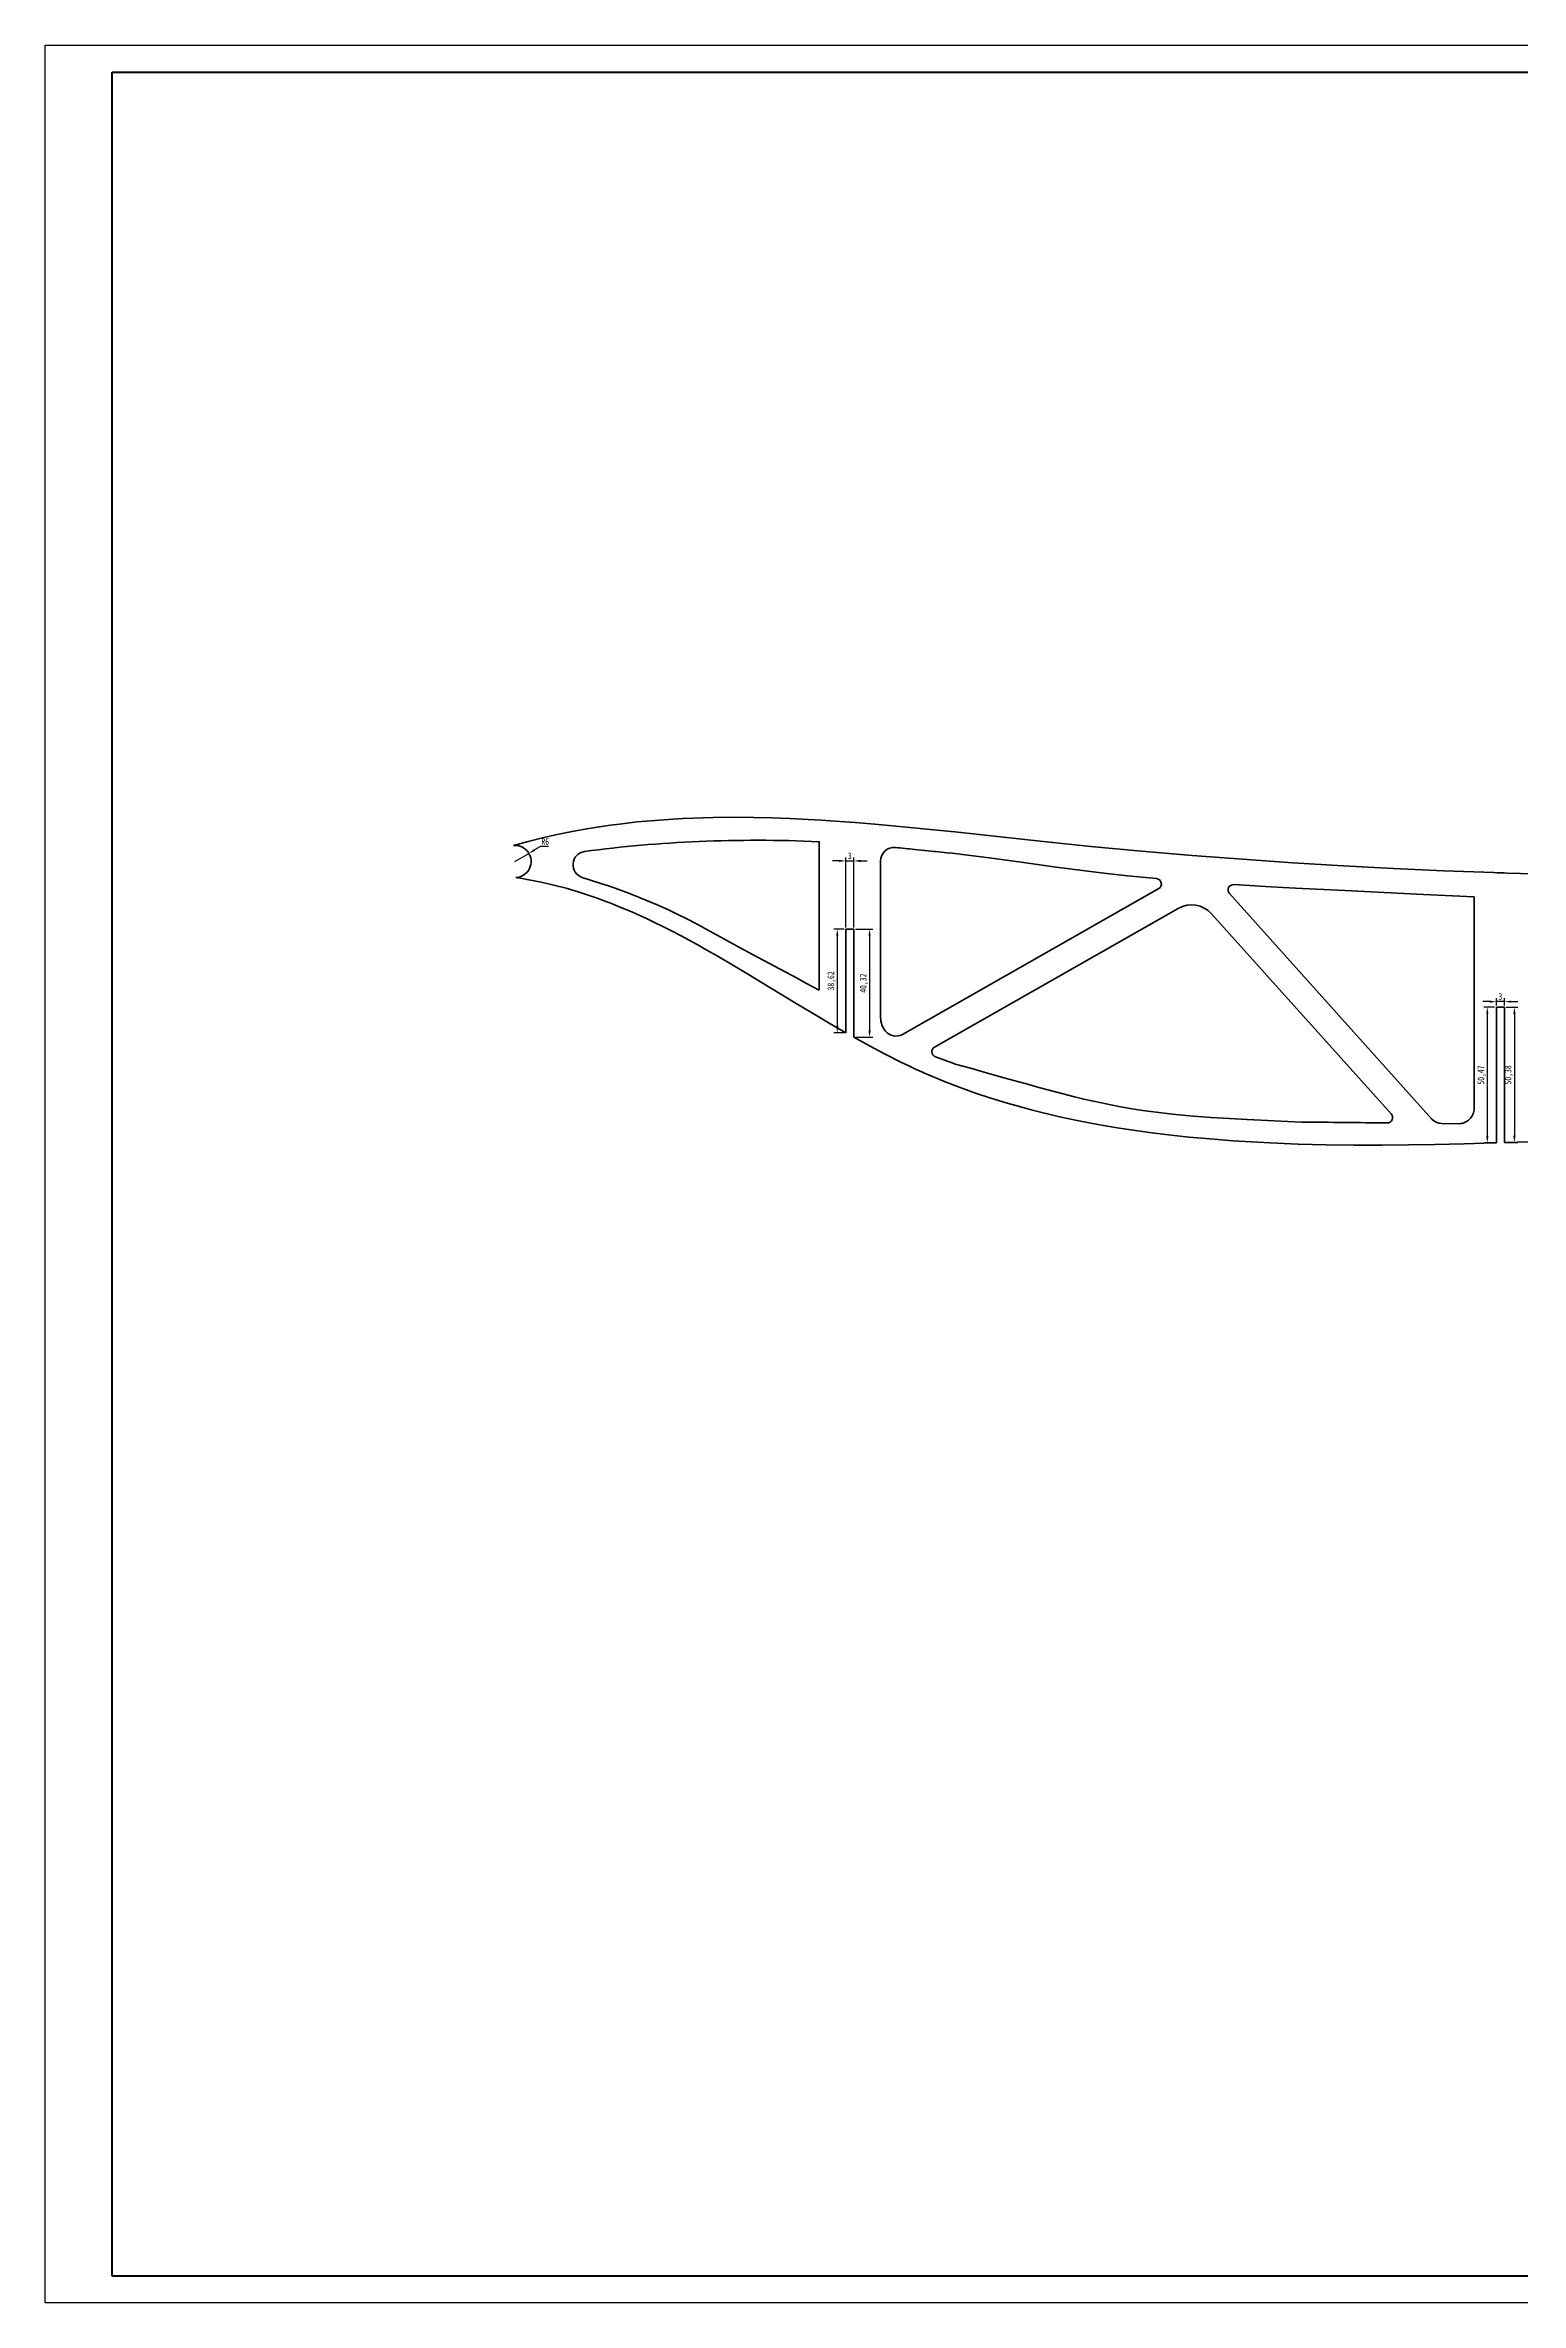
# Model space of a CAD drawing. Header units: millimetres. Extents: x 2448 to 3637, y 862 to 1703.
# Drawn here: x 2448 to 2998, y 862 to 1703 of the extents above; entities that cross this region are included whole.
import ezdxf

# ---------------------------------------------------------------- set-up
doc = ezdxf.new("R2010")
doc.units = ezdxf.units.MM
doc.header["$LTSCALE"] = 0.3
for name, color, linetype, lineweight in [('尺寸线', 3, 'Continuous', 25), ('粗实线', 7, 'Continuous', 50), ('细实线', 7, 'Continuous', 25)]:
    doc.layers.add(name, color=color, linetype=linetype, lineweight=lineweight)
doc.styles.add('NUT Standard', font='simfang.ttf', dxfattribs={"width": 0.7, "height": 2.5})
doc.dimstyles.new('NUT Standard', dxfattribs={"dimtxt": 2.5, "dimasz": 2.5, "dimexe": 1.25, "dimexo": 0.625, "dimtad": 1, "dimtoh": 1, "dimtxsty": 'NUT Standard', "dimcen": 2.5, "dimadec": 0, "dimazin": 0, "dimtfac": 1, "dimtmove": 0, "dimatfit": 3, "dimfxl": 1, "dimarcsym": 0})

# ---------------------------------------------------------------- blocks, each defined once
blk = doc.blocks.new('*D30')
at = {"layer": 'Defpoints', "color": 0, "transparency": 16777216}
for p in [(2622.88, 1398.8), (2628.06, 1401.83)]:
    blk.add_point(p, dxfattribs=at)
at = {"layer": '尺寸线', "color": 0, "lineweight": -2, "transparency": 16777216}
for p, q in [((2622.88, 1398.8), (2628.06, 1401.83)), ((2632.37, 1404.36), (2630.21, 1403.1)), ((2635.34, 1404.36), (2632.37, 1404.36))]:
    blk.add_line(p, q, dxfattribs=at)
at = {"layer": '尺寸线', "color": 0, "transparency": 16777216}
blk.add_solid([(2630, 1403.46), (2630.42, 1402.74), (2628.06, 1401.83)], dxfattribs=at)
at = {"layer": '尺寸线', "color": 0, "transparency": 16777216, "insert": (2634.17, 1406.25), "char_height": 2.5, "attachment_point": 5, "style": 'NUT Standard'}
blk.add_mtext('R6', dxfattribs=at)
blk = doc.blocks.new('*D31')
at = {"layer": 'Defpoints', "color": 0, "transparency": 16777216}
for p in [(2749.19, 1399.03), (2746.19, 1373.64), (2749.19, 1373.64)]:
    blk.add_point(p, dxfattribs=at)
at = {"layer": '尺寸线', "color": 0, "lineweight": -2, "transparency": 16777216}
for p, q in [((2743.69, 1399.03), (2741.19, 1399.03)), ((2746.19, 1374.27), (2746.19, 1400.28)), ((2746.19, 1399.03), (2749.19, 1399.03)), ((2749.19, 1374.27), (2749.19, 1400.28)), ((2751.69, 1399.03), (2754.19, 1399.03))]:
    blk.add_line(p, q, dxfattribs=at)
at = {"layer": '尺寸线', "color": 0, "transparency": 16777216}
for points in [[(2743.69, 1399.45), (2743.69, 1398.62), (2746.19, 1399.03)], [(2751.69, 1399.45), (2751.69, 1398.62), (2749.19, 1399.03)]]:
    blk.add_solid(points, dxfattribs=at)
at = {"layer": '尺寸线', "color": 0, "transparency": 16777216, "insert": (2747.69, 1400.92), "char_height": 2.5, "attachment_point": 5, "style": 'NUT Standard'}
blk.add_mtext('3', dxfattribs=at)
blk = doc.blocks.new('*D32')
at = {"layer": 'Defpoints', "color": 0, "transparency": 16777216}
for p in [(2749.19, 1373.64), (2749.19, 1333.32), (2755.05, 1333.32)]:
    blk.add_point(p, dxfattribs=at)
at = {"layer": '尺寸线', "color": 0, "lineweight": -2, "transparency": 16777216}
for p, q in [((2749.81, 1373.64), (2756.3, 1373.64)), ((2755.05, 1371.14), (2755.05, 1335.82)), ((2749.81, 1333.32), (2756.3, 1333.32))]:
    blk.add_line(p, q, dxfattribs=at)
at = {"layer": '尺寸线', "color": 0, "transparency": 16777216}
for points in [[(2754.63, 1371.14), (2755.47, 1371.14), (2755.05, 1373.64)], [(2754.63, 1335.82), (2755.47, 1335.82), (2755.05, 1333.32)]]:
    blk.add_solid(points, dxfattribs=at)
at = {"layer": '尺寸线', "color": 0, "transparency": 16777216, "insert": (2752.98, 1353.48), "char_height": 2.5, "attachment_point": 5, "rotation": 90, "style": 'NUT Standard'}
blk.add_mtext('40,32', dxfattribs=at)
blk = doc.blocks.new('*D33')
at = {"layer": 'Defpoints', "color": 0, "transparency": 16777216}
for p in [(2746.19, 1373.64), (2743.01, 1335.02), (2746.19, 1335.02)]:
    blk.add_point(p, dxfattribs=at)
at = {"layer": '尺寸线', "color": 0, "lineweight": -2, "transparency": 16777216}
for p, q in [((2745.56, 1373.64), (2741.76, 1373.64)), ((2743.01, 1371.14), (2743.01, 1337.52)), ((2745.56, 1335.02), (2741.76, 1335.02))]:
    blk.add_line(p, q, dxfattribs=at)
at = {"layer": '尺寸线', "color": 0, "transparency": 16777216}
for points in [[(2742.59, 1371.14), (2743.43, 1371.14), (2743.01, 1373.64)], [(2742.59, 1337.52), (2743.43, 1337.52), (2743.01, 1335.02)]]:
    blk.add_solid(points, dxfattribs=at)
at = {"layer": '尺寸线', "color": 0, "transparency": 16777216, "insert": (2740.94, 1354.33), "char_height": 2.5, "attachment_point": 5, "rotation": 90, "style": 'NUT Standard'}
blk.add_mtext('38,62', dxfattribs=at)
blk = doc.blocks.new('*D34')
at = {"layer": 'Defpoints', "color": 0, "transparency": 16777216}
for p in [(2988.67, 1346.61), (2988.67, 1344.51), (2991.67, 1344.51)]:
    blk.add_point(p, dxfattribs=at)
at = {"layer": '尺寸线', "color": 0, "lineweight": -2, "transparency": 16777216}
for p, q in [((2986.17, 1346.61), (2983.67, 1346.61)), ((2988.67, 1345.14), (2988.67, 1347.86)), ((2991.67, 1346.61), (2988.67, 1346.61)), ((2991.67, 1345.14), (2991.67, 1347.86)), ((2994.17, 1346.61), (2996.67, 1346.61))]:
    blk.add_line(p, q, dxfattribs=at)
at = {"layer": '尺寸线', "color": 0, "transparency": 16777216}
for points in [[(2986.17, 1347.02), (2986.17, 1346.19), (2988.67, 1346.61)], [(2994.17, 1347.02), (2994.17, 1346.19), (2991.67, 1346.61)]]:
    blk.add_solid(points, dxfattribs=at)
at = {"layer": '尺寸线', "color": 0, "transparency": 16777216, "insert": (2990.17, 1348.49), "char_height": 2.5, "attachment_point": 5, "style": 'NUT Standard'}
blk.add_mtext('3', dxfattribs=at)
blk = doc.blocks.new('*D35')
at = {"layer": 'Defpoints', "color": 0, "transparency": 16777216}
for p in [(2991.67, 1344.51), (2991.67, 1294.13), (2995.4, 1294.13)]:
    blk.add_point(p, dxfattribs=at)
at = {"layer": '尺寸线', "color": 0, "lineweight": -2, "transparency": 16777216}
for p, q in [((2992.29, 1344.51), (2996.65, 1344.51)), ((2995.4, 1342.01), (2995.4, 1296.63)), ((2992.29, 1294.13), (2996.65, 1294.13))]:
    blk.add_line(p, q, dxfattribs=at)
at = {"layer": '尺寸线', "color": 0, "transparency": 16777216}
for points in [[(2994.99, 1342.01), (2995.82, 1342.01), (2995.4, 1344.51)], [(2994.99, 1296.63), (2995.82, 1296.63), (2995.4, 1294.13)]]:
    blk.add_solid(points, dxfattribs=at)
at = {"layer": '尺寸线', "color": 0, "transparency": 16777216, "insert": (2993.34, 1319.32), "char_height": 2.5, "attachment_point": 5, "rotation": 90, "style": 'NUT Standard'}
blk.add_mtext('50,38', dxfattribs=at)
blk = doc.blocks.new('*D36')
at = {"layer": 'Defpoints', "color": 0, "transparency": 16777216}
for p in [(2988.67, 1344.51), (2985.3, 1294.04), (2988.67, 1294.04)]:
    blk.add_point(p, dxfattribs=at)
at = {"layer": '尺寸线', "color": 0, "lineweight": -2, "transparency": 16777216}
for p, q in [((2988.04, 1344.51), (2984.05, 1344.51)), ((2985.3, 1342.01), (2985.3, 1296.54)), ((2988.04, 1294.04), (2984.05, 1294.04))]:
    blk.add_line(p, q, dxfattribs=at)
at = {"layer": '尺寸线', "color": 0, "transparency": 16777216}
for points in [[(2984.88, 1342.01), (2985.71, 1342.01), (2985.3, 1344.51)], [(2984.88, 1296.54), (2985.71, 1296.54), (2985.3, 1294.04)]]:
    blk.add_solid(points, dxfattribs=at)
at = {"layer": '尺寸线', "color": 0, "transparency": 16777216, "insert": (2983.23, 1319.27), "char_height": 2.5, "attachment_point": 5, "rotation": 90, "style": 'NUT Standard'}
blk.add_mtext('50,47', dxfattribs=at)

msp = doc.modelspace()

# ---------------------------------------------------------------- linework, layer by layer
at = {"color": 7, "lineweight": 35}
for p, q in [((2736.207, 1406.198), (2736.207, 1360.376)), ((2759.188, 1399.033), (2759.188, 1340.64)), ((2784.815, 1401.968), (2784.815, 1402.052)), ((2767.326, 1334.408), (2862.807, 1388.7)), ((2870.106, 1381.347), (2779.277, 1329.7)), ((2949.478, 1304.773), (2882.488, 1379.337)), ((2964.626, 1302.875), (2889.174, 1386.859)), ((2980.379, 1355.535), (2980.379, 1385.68)), ((2749.188, 1373.641), (2746.188, 1373.641)), ((2746.188, 1373.641), (2746.188, 1335.017)), ((2749.188, 1373.641), (2749.188, 1333.319)), ((2736.207, 1360.376), (2736.207, 1350.86)), ((2980.379, 1306.795), (2980.379, 1355.535)), ((2991.67, 1344.51), (2988.67, 1344.51)), ((2988.67, 1344.51), (2988.67, 1294.036)), ((2991.67, 1344.51), (2991.67, 1294.132)), ((2772.688, 1321.266), (2773.688, 1320.812)), ((2773.688, 1320.812), (2776.688, 1319.483)), ((2779.574, 1326.085), (2786.45, 1323.551)), ((2776.688, 1319.483), (2777.688, 1319.051)), ((2968.29, 1301.217), (2974.665, 1301.145)), ((2987.67, 1294.005), (2988.67, 1294.036)), ((2991.67, 1294.132), (2992.67, 1294.164))]:
    msp.add_line(p, q, dxfattribs=at)
for points in [[(2622.298, 1404.768), (2627.743, 1406.267), (2633.201, 1407.634), (2638.673, 1408.872), (2644.158, 1409.986), (2649.656, 1410.981), (2655.165, 1411.86), (2658.476, 1412.334), (2661.792, 1412.769), (2668.434, 1413.525), (2675.09, 1414.136), (2681.76, 1414.609), (2685.518, 1414.817), (2689.28, 1414.986), (2696.814, 1415.208), (2704.362, 1415.287), (2711.922, 1415.233), (2718.651, 1415.081), (2725.388, 1414.84), (2732.132, 1414.516), (2737.194, 1414.224), (2742.259, 1413.893), (2749.657, 1413.347), (2757.06, 1412.734), (2764.873, 1412.027), (2772.688, 1411.267)], [(2777.688, 1410.759), (2786.787, 1409.803), (2804.977, 1407.828), (2818.601, 1406.364), (2837.528, 1404.449), (2856.411, 1402.691), (2875.256, 1401.09), (2894.063, 1399.643), (2912.838, 1398.349), (2931.583, 1397.207), (2950.301, 1396.215), (2968.996, 1395.37), (2987.67, 1394.673)], [(2992.67, 1394.51), (3007.679, 1394.085), (3022.68, 1393.753), (3037.673, 1393.513), (3052.66, 1393.364), (3062.649, 1393.315), (3072.637, 1393.305), (3092.61, 1393.405), (3112.584, 1393.662), (3132.562, 1394.073), (3152.548, 1394.637), (3172.546, 1395.351), (3192.56, 1396.214), (3210.367, 1397.104), (3228.192, 1398.109), (3246.038, 1399.226), (3263.908, 1400.456), (3281.805, 1401.796), (3292.968, 1402.686), (3304.142, 1403.618), (3315.405, 1404.598), (3326.681, 1405.619), (3349.201, 1407.78), (3371.782, 1410.102)], [(2784.815, 1402.052), (2793.715, 1400.924), (2799.672, 1400.136), (2811.5, 1398.527), (2824.549, 1396.753), (2836.38, 1395.219), (2842.361, 1394.492), (2851.225, 1393.499), (2862.003, 1392.43)], [(2623.238, 1392.807), (2625.626, 1392.437), (2627.998, 1392.029), (2632.696, 1391.101), (2637.336, 1390.031), (2641.921, 1388.824), (2646.454, 1387.489), (2650.936, 1386.032), (2653.547, 1385.122), (2656.142, 1384.173), (2658.834, 1383.144), (2661.51, 1382.077), (2666.709, 1379.88), (2671.855, 1377.552), (2674.926, 1376.095), (2677.981, 1374.597), (2681.261, 1372.939), (2684.526, 1371.239), (2690.775, 1367.863), (2694.421, 1365.825), (2698.055, 1363.752), (2703.685, 1360.468), (2709.294, 1357.128), (2718.486, 1351.563), (2727.677, 1345.971), (2735.873, 1341.04), (2739.987, 1338.607), (2746.188, 1335.017)], [(2647.98, 1392.909), (2654.515, 1390.796), (2658.079, 1389.587), (2661.628, 1388.335), (2664.552, 1387.264), (2667.463, 1386.158), (2671.721, 1384.46), (2675.941, 1382.674), (2680.117, 1380.792), (2683.373, 1379.237), (2686.653, 1377.594), (2691.047, 1375.296), (2693.949, 1373.732), (2699.61, 1370.621), (2706.844, 1366.633), (2711.728, 1363.994), (2721.534, 1358.777), (2728.072, 1355.291), (2731.333, 1353.532), (2736.206, 1350.86)], [(2890.792, 1390.191), (2904.607, 1389.356), (2913.821, 1388.857), (2932.255, 1387.951), (2961.487, 1386.576), (2980.379, 1385.68)], [(2749.188, 1333.319), (2754.982, 1330.128), (2760.824, 1327.044), (2766.724, 1324.084), (2769.697, 1322.656), (2772.688, 1321.266)], [(2786.937, 1323.371), (2793.162, 1321.669), (2797.31, 1320.508), (2805.612, 1318.157), (2813.928, 1315.812), (2818.094, 1314.66), (2824.356, 1312.978), (2831.42, 1311.179), (2834.96, 1310.326), (2838.508, 1309.512), (2843.248, 1308.491), (2848.001, 1307.555), (2852.77, 1306.713), (2857.803, 1305.939), (2862.891, 1305.27), (2868.003, 1304.697), (2871.825, 1304.325), (2875.63, 1303.998), (2882.351, 1303.506), (2886.836, 1303.227), (2895.812, 1302.749), (2905.908, 1302.267), (2915.992, 1301.751)], [(2777.688, 1319.051), (2783.238, 1316.753), (2788.848, 1314.592), (2794.513, 1312.564), (2800.229, 1310.666), (2805.993, 1308.893), (2811.801, 1307.241), (2815.3, 1306.307), (2818.813, 1305.414), (2822.348, 1304.559), (2825.895, 1303.743), (2833.012, 1302.229), (2840.168, 1300.86), (2847.354, 1299.631), (2853.362, 1298.708), (2859.383, 1297.872), (2865.414, 1297.119), (2869.761, 1296.626), (2874.109, 1296.172), (2878.819, 1295.724), (2883.527, 1295.317), (2890.5, 1294.789), (2897.467, 1294.345), (2904.427, 1293.98), (2909.644, 1293.755), (2914.857, 1293.57), (2925.276, 1293.311), (2935.686, 1293.186), (2946.089, 1293.179), (2955.947, 1293.267), (2965.801, 1293.432), (2976.735, 1293.689), (2987.67, 1294.005)], [(2992.67, 1294.164), (3008.046, 1294.686)]]:
    msp.add_lwpolyline(points, dxfattribs=at)
for centre, radius, start, end in [((2622.881, 1398.797), 6, 273.418924, 95.567822), ((2603.965, -275.202), 1694.888, 84.116976, 84.28687), ((2649.458, 1397.613), 4.931, 97.767191, 252.55915), ((2764.188, 1399.033), 5, 84.59735, 180.000005), ((2637.005, 55.928), 1354.114, 84.283155, 84.590663), ((2603.975, -275.091), 1686.777, 84.116922, 84.286822), ((2544.806, -847.583), 2262.318, 83.910042, 84.112414), ((2861.819, 1390.439), 2, 299.623279, 84.712733), ((2890.662, 1388.195), 2, 86.275418, 221.93707), ((3068.592, 3811.719), 2418.401, 268.082463, 268.20098), ((2875.049, 1372.654), 10, 41.937075, 119.623277), ((2767.188, 1340.64), 8, 180.000005, 218.945529), ((2764.854, 1338.754), 5, 218.945529, 299.623279), ((2780.266, 1327.961), 2, 119.623277, 249.770391), ((2787.68, 1326.138), 2.865, 244.573259, 254.967523), ((2947.99, 1303.436), 2, 269.402554, 41.937075), ((2974.729, 1306.795), 5.65, 269.345836, 0), ((2666.762, -25665.617), 26968.52, 89.4025522, 89.4704921), ((2968.345, 1306.217), 5, 221.93707, 269.35938)]:
    msp.add_arc(centre, radius, start, end, dxfattribs=at)
msp.add_ellipse((4146.12, -1473.313), major_axis=(1636.686, -2829.128), ratio=0.329368, start_param=2.9343373, end_param=3.0074232, dxfattribs=at)
at = {"layer": '粗实线'}
for p, q in [((2472.762, 1692.902), (3626.762, 1692.902)), ((2472.762, 871.902), (2472.762, 1692.902)), ((3626.762, 871.902), (2472.762, 871.902))]:
    msp.add_line(p, q, dxfattribs=at)
at = {"layer": '细实线'}
for p, q in [((2447.762, 1702.902), (3636.762, 1702.902)), ((2447.762, 861.902), (2447.762, 1702.902)), ((3636.762, 861.902), (2447.762, 861.902))]:
    msp.add_line(p, q, dxfattribs=at)

# ---------------------------------------------------------------- dimensions: what is measured, and where the dimension line sits
at = {"layer": '尺寸线'}
dim = msp.add_radius_dim(center=(2622.881, 1398.797), mpoint=(2628.056, 1401.833), dimstyle='NUT Standard', dxfattribs=at)
dim.commit()
dim.dimension.update_dxf_attribs({"geometry": '*D30', "text_midpoint": (2634.168, 1406.252)})
for base, p1, p2, picture, middle in [((2749.188, 1399.033), (2746.188, 1373.641), (2749.188, 1373.641), '*D31', (2747.688, 1400.923)), ((2988.67, 1346.606), (2991.67, 1344.51), (2988.67, 1344.51), '*D34', (2990.17, 1348.495))]:
    dim = msp.add_linear_dim(base=base, p1=p1, p2=p2, dimstyle='NUT Standard', dxfattribs=at)
    dim.commit()
    dim.dimension.update_dxf_attribs({"geometry": picture, "text_midpoint": middle})
for base, p1, p2, picture, middle in [((2743.009, 1335.017), (2746.188, 1373.641), (2746.188, 1335.017), '*D33', (2740.942, 1354.329)), ((2755.05, 1333.319), (2749.188, 1373.641), (2749.188, 1333.319), '*D32', (2752.983, 1353.48)), ((2985.296, 1294.036), (2988.67, 1344.51), (2988.67, 1294.036), '*D36', (2983.228, 1319.273)), ((2995.403, 1294.132), (2991.67, 1344.51), (2991.67, 1294.132), '*D35', (2993.335, 1319.321))]:
    dim = msp.add_linear_dim(base=base, p1=p1, p2=p2, angle=90, dimstyle='NUT Standard', dxfattribs=at)
    dim.commit()
    dim.dimension.update_dxf_attribs({"geometry": picture, "text_midpoint": middle})

doc.saveas('drawing.dxf')
